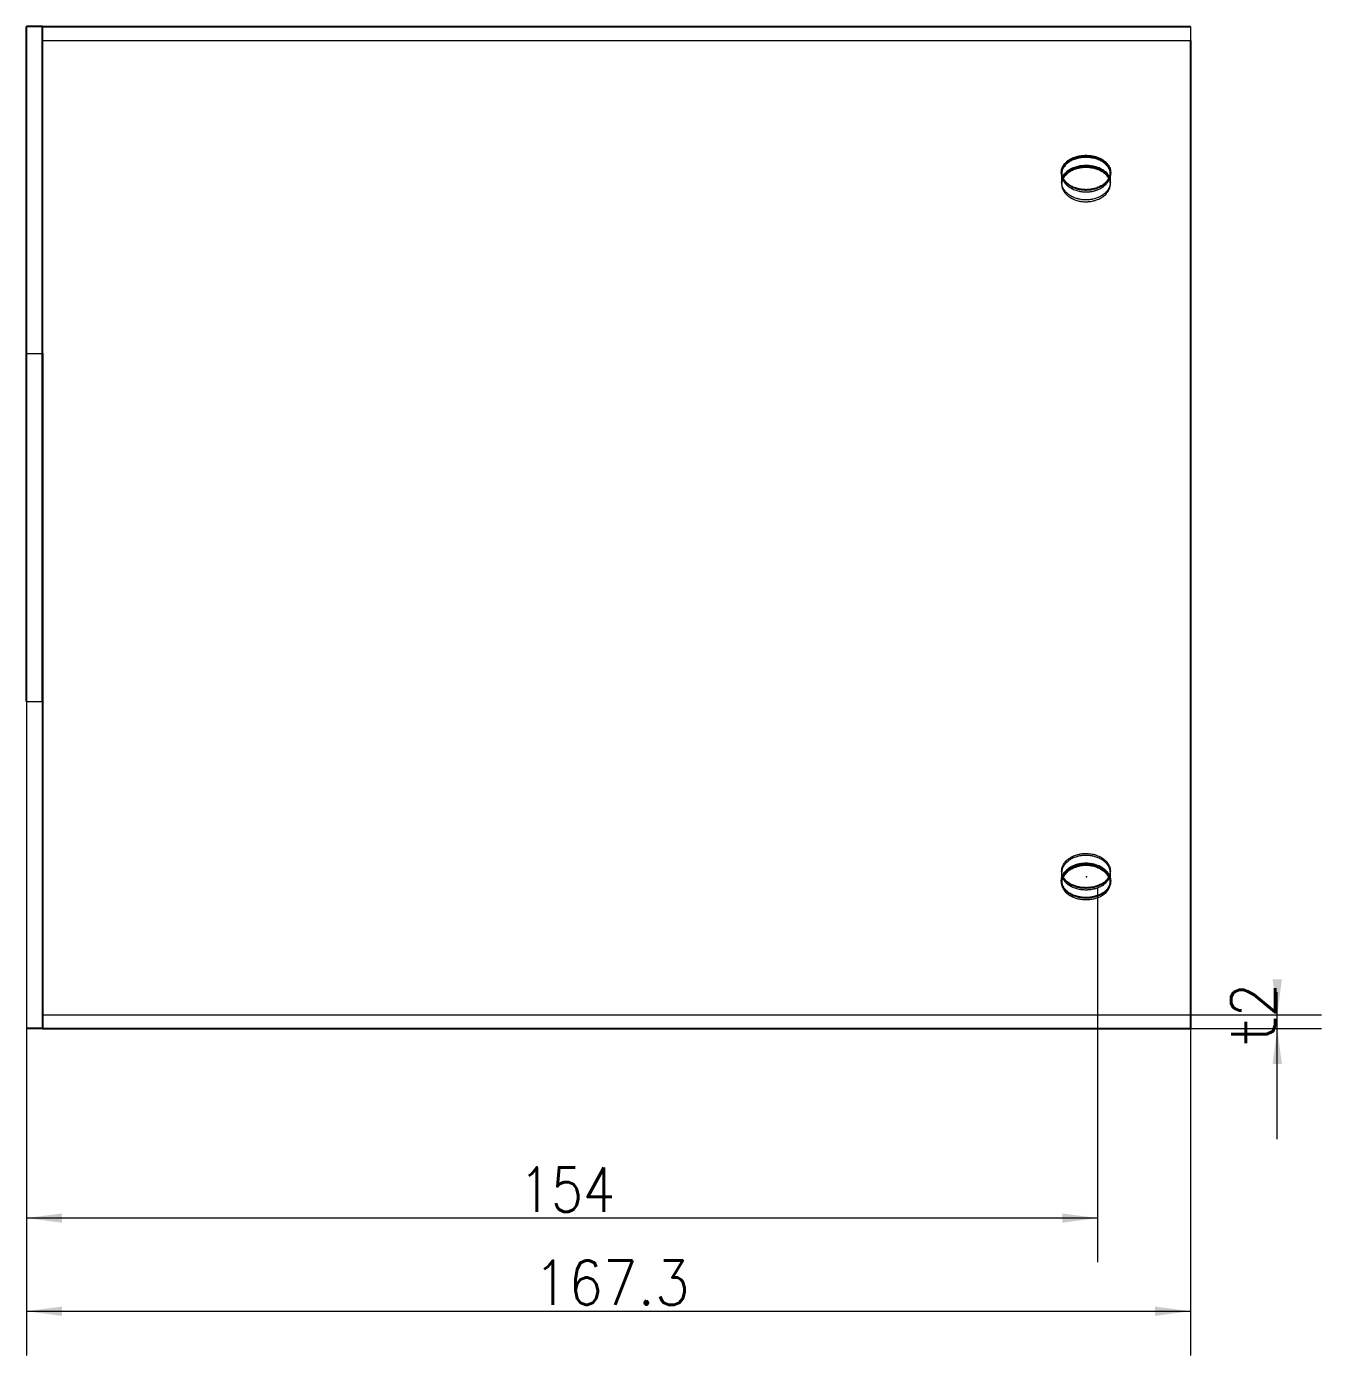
# Model space of a CAD drawing. Header units: millimetres. Extents: x 0 to 420, y 0 to 297.
# Drawn here: x 253.9 to 347, y 97.8 to 193.3 of the extents above; entities that cross this region are included whole.
import ezdxf
from ezdxf.lldxf.tags import DXFTag

# ---------------------------------------------------------------- set-up
doc = ezdxf.new("R2010")
doc.units = ezdxf.units.MM
doc.layers.add('1', color=7, linetype='Continuous', true_color=0xffffff)
doc.layers.add('101', color=7, linetype='Continuous', true_color=0xffffff)
doc.styles.add('chinesefs', font='simplex.shx', dxfattribs={"bigfont": 'gbcbig.shx'})
tags = doc.linetypes.add('DASHED', pattern=[25.72, 12.86, -12.86]).pattern_tags.tags
tags[6:7] = [DXFTag(74, 4), DXFTag(75, 0), DXFTag(340, '0'), DXFTag(46, 0.0), DXFTag(50, 0.0), DXFTag(44, 0.0), DXFTag(45, 0.0)]
tags[4:5] = [DXFTag(74, 4), DXFTag(75, 0), DXFTag(340, '0'), DXFTag(46, 0.0), DXFTag(50, 0.0), DXFTag(44, 0.0), DXFTag(45, 0.0)]
tags = doc.linetypes.add('PHANTOM', pattern=[50.5, 18, -6.5, 6.5, -6.5, 6.5, -6.5]).pattern_tags.tags
tags[14:15] = [DXFTag(74, 4), DXFTag(75, 0), DXFTag(340, '0'), DXFTag(46, 0.0), DXFTag(50, 0.0), DXFTag(44, 0.0), DXFTag(45, 0.0)]
tags[12:13] = [DXFTag(74, 4), DXFTag(75, 0), DXFTag(340, '0'), DXFTag(46, 0.0), DXFTag(50, 0.0), DXFTag(44, 0.0), DXFTag(45, 0.0)]
tags[10:11] = [DXFTag(74, 4), DXFTag(75, 0), DXFTag(340, '0'), DXFTag(46, 0.0), DXFTag(50, 0.0), DXFTag(44, 0.0), DXFTag(45, 0.0)]
tags[8:9] = [DXFTag(74, 4), DXFTag(75, 0), DXFTag(340, '0'), DXFTag(46, 0.0), DXFTag(50, 0.0), DXFTag(44, 0.0), DXFTag(45, 0.0)]
tags[6:7] = [DXFTag(74, 4), DXFTag(75, 0), DXFTag(340, '0'), DXFTag(46, 0.0), DXFTag(50, 0.0), DXFTag(44, 0.0), DXFTag(45, 0.0)]
tags[4:5] = [DXFTag(74, 4), DXFTag(75, 0), DXFTag(340, '0'), DXFTag(46, 0.0), DXFTag(50, 0.0), DXFTag(44, 0.0), DXFTag(45, 0.0)]
doc.dimstyles.get("Standard").update_dxf_attribs({"dimtxt": 0.18, "dimasz": 0.18, "dimexe": 0.18, "dimexo": 0.0625, "dimgap": 0.09, "dimtad": 0, "dimtih": 1, "dimtoh": 1, "dimdec": 4, "dimzin": 0, "dimdsep": 46, "dimtxsty": 'Standard', "dimcen": 0.09, "dimadec": 0, "dimazin": 0, "dimtfac": 1, "dimtdec": 4, "dimtofl": 0, "dimtmove": 0, "dimatfit": 3, "dimfxl": 1, "dimtolj": 1, "dimtzin": 0, "dimarcsym": 0})

# ---------------------------------------------------------------- blocks, each defined once
blk = doc.blocks.new('_U5')
at = {"layer": '101', "color": 22, "lineweight": 18}
for p, q in [((343.815, 113.361), (343.815, 123.916)), ((337.567, 122.298), (346.99, 122.298)), ((337.567, 121.298), (346.99, 121.298))]:
    blk.add_line(p, q, dxfattribs=at)
for points in [[(343.815, 122.298), (343.481, 124.838), (344.149, 124.838)], [(343.815, 121.298), (344.149, 118.758), (343.481, 118.758)]]:
    blk.add_solid(points, dxfattribs=at)
at = {"layer": '101', "color": 72, "linetype": 'Continuous', "lineweight": 18, "char_height": 3.175, "attachment_point": 7, "rotation": 90, "style": 'chinesefs'}
for s, insert in [('\\W0.9141;2', (343.666, 122.1)), ('\\W1.5996;t', (343.666, 119.824))]:
    blk.add_mtext(s, dxfattribs=dict(at, insert=insert))
blk = doc.blocks.new('_U7')
at = {"layer": '101', "color": 22, "lineweight": 18}
for p, q in [((253.917, 157.298), (253.917, 104.513)), ((330.906, 131.426), (330.906, 104.513)), ((330.906, 107.688), (253.917, 107.688))]:
    blk.add_line(p, q, dxfattribs=at)
for points in [[(253.917, 107.688), (256.457, 108.022), (256.457, 107.353)], [(330.906, 107.688), (328.366, 107.353), (328.366, 108.022)]]:
    blk.add_solid(points, dxfattribs=at)
at = {"layer": '101', "color": 72, "linetype": 'Continuous', "lineweight": 18, "insert": (289.324, 108.148), "char_height": 3.175, "attachment_point": 7, "style": 'chinesefs'}
blk.add_mtext('\\W0.8428;154', dxfattribs=at)
blk = doc.blocks.new('_U8')
at = {"layer": '101', "color": 22, "lineweight": 18}
for p, q in [((253.917, 157.298), (253.917, 97.82)), ((337.567, 121.298), (337.567, 97.82)), ((253.917, 100.995), (337.567, 100.995))]:
    blk.add_line(p, q, dxfattribs=at)
for points in [[(253.917, 100.995), (256.457, 101.33), (256.457, 100.661)], [(337.567, 100.995), (335.027, 100.661), (335.027, 101.33)]]:
    blk.add_solid(points, dxfattribs=at)
at = {"layer": '101', "color": 72, "linetype": 'Continuous', "lineweight": 18, "insert": (290.378, 101.456), "char_height": 3.175, "attachment_point": 7, "style": 'chinesefs'}
blk.add_mtext('\\W0.9146;167.3', dxfattribs=at)

msp = doc.modelspace()

# ---------------------------------------------------------------- linework, layer by layer
at = {"layer": '1', "color": 151, "linetype": 'Continuous', "lineweight": 25}
for p, q in [((253.917, 157.298), (253.917, 193.298)), ((255.067, 193.298), (253.917, 193.298)), ((255.067, 157.298), (255.067, 193.298)), ((255.067, 193.298), (337.567, 193.298)), ((337.567, 192.298), (337.567, 157.298)), ((255.067, 169.799), (255.067, 157.298)), ((253.917, 144.798), (253.917, 157.298)), ((255.067, 144.798), (255.067, 157.298)), ((255.067, 157.298), (255.067, 121.298)), ((337.567, 157.298), (337.567, 121.298)), ((255.067, 121.298), (253.917, 121.298)), ((255.067, 121.298), (337.567, 121.298))]:
    msp.add_line(p, q, dxfattribs=at)
at = {"layer": '1', "color": 53, "linetype": 'DASHED', "lineweight": 18}
for p, q in [((337.567, 193.298), (337.567, 192.298)), ((255.067, 192.298), (337.567, 192.298)), ((328.317, 182.82), (328.317, 182.111)), ((331.817, 182.111), (331.817, 182.82)), ((328.317, 182.111), (328.317, 181.982)), ((331.817, 181.982), (331.817, 182.111)), ((253.917, 169.798), (255.067, 169.798)), ((253.917, 144.798), (253.917, 121.298)), ((253.917, 144.798), (255.067, 144.798)), ((328.317, 132.614), (328.317, 131.909)), ((328.317, 131.909), (328.317, 131.777)), ((331.817, 131.909), (331.817, 132.614)), ((331.817, 131.777), (331.817, 131.909)), ((255.067, 122.298), (337.567, 122.298))]:
    msp.add_line(p, q, dxfattribs=at)
at = {"layer": '1', "color": 151, "linetype": 'Continuous', "lineweight": 25}
for points, knots in [([(329.228, 181.714), (329.178, 181.734), (329.08, 181.778), (328.943, 181.854), (328.859, 181.911), (328.809, 181.948), (328.799, 181.956), (328.779, 181.971), (328.77, 181.979), (328.741, 182.002), (328.722, 182.018), (328.668, 182.067), (328.601, 182.134), (328.543, 182.205), (328.504, 182.26), (328.485, 182.288), (328.467, 182.316), (328.456, 182.335), (328.45, 182.344), (328.423, 182.392), (328.404, 182.431), (328.372, 182.51), (328.345, 182.589), (328.329, 182.669), (328.323, 182.72), (328.322, 182.73), (328.32, 182.75), (328.319, 182.761), (328.318, 182.791), (328.317, 182.811), (328.318, 182.872), (328.325, 182.952), (328.342, 183.031), (328.36, 183.09), (328.366, 183.109), (328.381, 183.148), (328.389, 183.167), (328.414, 183.225), (328.454, 183.299), (328.528, 183.405), (328.588, 183.473), (328.629, 183.513), (328.637, 183.522), (328.654, 183.538), (328.679, 183.561), (328.706, 183.584), (328.761, 183.629), (328.838, 183.687), (328.924, 183.738), (328.991, 183.775), (329.013, 183.787), (329.048, 183.804), (329.06, 183.81), (329.084, 183.821), (329.143, 183.848), (329.254, 183.892), (329.41, 183.94), (329.518, 183.966), (329.587, 183.979), (329.601, 183.982), (329.629, 183.987), (329.671, 183.994), (329.713, 184), (329.797, 184.011), (329.91, 184.022), (330.024, 184.025), (330.11, 184.024), (330.139, 184.024), (330.197, 184.021), (330.225, 184.02), (330.311, 184.014), (330.424, 184.002), (330.534, 183.983), (330.616, 183.965), (330.657, 183.956), (330.697, 183.946), (330.724, 183.939), (330.737, 183.935), (330.804, 183.916), (330.856, 183.899), (330.906, 183.88)], [0, 0, 0, 0, 0.03125, 0.0625, 0.09375, 0.09375, 0.101562, 0.101562, 0.109375, 0.109375, 0.125, 0.125, 0.15625, 0.1875, 0.1875, 0.203125, 0.210937, 0.210937, 0.21875, 0.21875, 0.25, 0.25, 0.28125, 0.3125, 0.3125, 0.320312, 0.320312, 0.328125, 0.328125, 0.34375, 0.34375, 0.375, 0.40625, 0.40625, 0.421875, 0.421875, 0.4375, 0.4375, 0.46875, 0.5, 0.53125, 0.53125, 0.539062, 0.539062, 0.546875, 0.5625, 0.5625, 0.59375, 0.625, 0.625, 0.640625, 0.640625, 0.648437, 0.648437, 0.65625, 0.6875, 0.71875, 0.75, 0.75, 0.757812, 0.757812, 0.765625, 0.78125, 0.78125, 0.8125, 0.84375, 0.84375, 0.859375, 0.859375, 0.875, 0.875, 0.90625, 0.9375, 0.9375, 0.953125, 0.960937, 0.960937, 0.96875, 0.96875, 1, 1, 1, 1]), ([(330.906, 183.88), (330.957, 183.862), (331.055, 183.821), (331.191, 183.751), (331.275, 183.699), (331.326, 183.664), (331.335, 183.657), (331.355, 183.642), (331.365, 183.635), (331.394, 183.613), (331.412, 183.598), (331.466, 183.552), (331.533, 183.489), (331.591, 183.421), (331.631, 183.369), (331.65, 183.342), (331.668, 183.315), (331.679, 183.297), (331.685, 183.287), (331.712, 183.241), (331.73, 183.204), (331.763, 183.127), (331.789, 183.05), (331.805, 182.971), (331.812, 182.921), (331.813, 182.91), (331.815, 182.89), (331.815, 182.88), (331.817, 182.85), (331.817, 182.829), (331.817, 182.769), (331.81, 182.688), (331.792, 182.608), (331.775, 182.548), (331.768, 182.528), (331.754, 182.488), (331.746, 182.469), (331.72, 182.41), (331.681, 182.333), (331.606, 182.222), (331.546, 182.151), (331.506, 182.108), (331.498, 182.099), (331.481, 182.082), (331.455, 182.057), (331.428, 182.033), (331.373, 181.985), (331.296, 181.924), (331.211, 181.868), (331.144, 181.828), (331.121, 181.816), (331.086, 181.797), (331.074, 181.791), (331.051, 181.779), (330.991, 181.749), (330.88, 181.701), (330.725, 181.649), (330.617, 181.621), (330.547, 181.606), (330.534, 181.603), (330.506, 181.597), (330.464, 181.589), (330.422, 181.583), (330.338, 181.571), (330.225, 181.559), (330.111, 181.556), (330.025, 181.556), (329.996, 181.557), (329.938, 181.559), (329.909, 181.561), (329.824, 181.568), (329.711, 181.581), (329.6, 181.602), (329.519, 181.621), (329.478, 181.631), (329.438, 181.643), (329.411, 181.65), (329.397, 181.654), (329.331, 181.675), (329.279, 181.694), (329.228, 181.714)], [0, 0, 0, 0, 0.03125, 0.0625, 0.09375, 0.09375, 0.101562, 0.101562, 0.109375, 0.109375, 0.125, 0.125, 0.15625, 0.1875, 0.1875, 0.203125, 0.210937, 0.210937, 0.21875, 0.21875, 0.25, 0.25, 0.28125, 0.3125, 0.3125, 0.320312, 0.320312, 0.328125, 0.328125, 0.34375, 0.34375, 0.375, 0.40625, 0.40625, 0.421875, 0.421875, 0.4375, 0.4375, 0.46875, 0.5, 0.53125, 0.53125, 0.539062, 0.539062, 0.546875, 0.5625, 0.5625, 0.59375, 0.625, 0.625, 0.640625, 0.640625, 0.648437, 0.648437, 0.65625, 0.6875, 0.71875, 0.75, 0.75, 0.757812, 0.757812, 0.765625, 0.78125, 0.78125, 0.8125, 0.84375, 0.84375, 0.859375, 0.859375, 0.875, 0.875, 0.90625, 0.9375, 0.9375, 0.953125, 0.960937, 0.960937, 0.96875, 0.96875, 1, 1, 1, 1]), ([(328.393, 182.468), (328.394, 182.471), (328.396, 182.474), (328.414, 182.516), (328.454, 182.59), (328.528, 182.696), (328.588, 182.763), (328.629, 182.804), (328.637, 182.812), (328.654, 182.828), (328.679, 182.852), (328.706, 182.875), (328.761, 182.92), (328.838, 182.977), (328.924, 183.029), (328.991, 183.065), (329.013, 183.077), (329.048, 183.094), (329.06, 183.1), (329.084, 183.111), (329.143, 183.138), (329.254, 183.182), (329.41, 183.231), (329.518, 183.256), (329.587, 183.27), (329.601, 183.272), (329.629, 183.277), (329.671, 183.284), (329.713, 183.29), (329.797, 183.301), (329.91, 183.312), (330.024, 183.315), (330.11, 183.314), (330.139, 183.314), (330.197, 183.312), (330.225, 183.31), (330.311, 183.304), (330.424, 183.292), (330.534, 183.273), (330.616, 183.256), (330.657, 183.246), (330.697, 183.236), (330.724, 183.229), (330.737, 183.225), (330.804, 183.206), (330.856, 183.189), (330.906, 183.171)], [0, 0, 0, 0, 0.004425, 0.004425, 0.059735, 0.115044, 0.170354, 0.170354, 0.184182, 0.184182, 0.198009, 0.225664, 0.225664, 0.280974, 0.336283, 0.336283, 0.363938, 0.363938, 0.377766, 0.377766, 0.391593, 0.446903, 0.502212, 0.557522, 0.557522, 0.57135, 0.57135, 0.585177, 0.612832, 0.612832, 0.668142, 0.723451, 0.723451, 0.751106, 0.751106, 0.778761, 0.778761, 0.834071, 0.889381, 0.889381, 0.917035, 0.930863, 0.930863, 0.94469, 0.94469, 1, 1, 1, 1]), ([(329.228, 183.048), (329.178, 183.029), (329.08, 182.988), (328.943, 182.918), (328.859, 182.865), (328.809, 182.83), (328.799, 182.823), (328.779, 182.809), (328.77, 182.801), (328.741, 182.779), (328.722, 182.764), (328.668, 182.718), (328.601, 182.654), (328.543, 182.587), (328.504, 182.534), (328.485, 182.507), (328.467, 182.48), (328.456, 182.461), (328.45, 182.452), (328.436, 182.429), (328.429, 182.415), (328.421, 182.4)], [0, 0, 0, 0, 0.13552, 0.271039, 0.406559, 0.406559, 0.440439, 0.440439, 0.474319, 0.474319, 0.542079, 0.542079, 0.677599, 0.813118, 0.813118, 0.880878, 0.914758, 0.914758, 0.948638, 0.948638, 1, 1, 1, 1]), ([(331.713, 182.401), (331.702, 182.422), (331.67, 182.479), (331.606, 182.571), (331.546, 182.638), (331.506, 182.679), (331.498, 182.687), (331.481, 182.703), (331.455, 182.727), (331.428, 182.75), (331.373, 182.796), (331.296, 182.853), (331.211, 182.905), (331.144, 182.942), (331.121, 182.954), (331.086, 182.971), (331.074, 182.977), (331.051, 182.988), (330.991, 183.015), (330.88, 183.059), (330.725, 183.108), (330.617, 183.133), (330.547, 183.147), (330.534, 183.15), (330.506, 183.155), (330.464, 183.162), (330.422, 183.168), (330.338, 183.179), (330.225, 183.19), (330.111, 183.193), (330.025, 183.192), (329.996, 183.192), (329.938, 183.189), (329.909, 183.188), (329.824, 183.182), (329.711, 183.17), (329.6, 183.15), (329.519, 183.133), (329.478, 183.124), (329.438, 183.113), (329.411, 183.106), (329.397, 183.103), (329.331, 183.083), (329.279, 183.066), (329.228, 183.048)], [0, 0, 0, 0, 0.031973, 0.088916, 0.145859, 0.145859, 0.160094, 0.160094, 0.17433, 0.202801, 0.202801, 0.259744, 0.316687, 0.316687, 0.345158, 0.345158, 0.359394, 0.359394, 0.37363, 0.430572, 0.487515, 0.544458, 0.544458, 0.558694, 0.558694, 0.572929, 0.601401, 0.601401, 0.658343, 0.715286, 0.715286, 0.743758, 0.743758, 0.772229, 0.772229, 0.829172, 0.886114, 0.886114, 0.914586, 0.928822, 0.928822, 0.943057, 0.943057, 1, 1, 1, 1]), ([(330.906, 183.171), (330.957, 183.152), (331.055, 183.112), (331.191, 183.042), (331.275, 182.989), (331.326, 182.954), (331.335, 182.947), (331.355, 182.933), (331.365, 182.926), (331.394, 182.904), (331.412, 182.889), (331.466, 182.843), (331.533, 182.78), (331.591, 182.712), (331.631, 182.66), (331.65, 182.633), (331.668, 182.606), (331.679, 182.588), (331.685, 182.578), (331.711, 182.533), (331.729, 182.497), (331.745, 182.46)], [0, 0, 0, 0, 0.125494, 0.250988, 0.376483, 0.376483, 0.407856, 0.407856, 0.43923, 0.43923, 0.501977, 0.501977, 0.627471, 0.752965, 0.752965, 0.815712, 0.847086, 0.847086, 0.878459, 0.878459, 1, 1, 1, 1]), ([(329.228, 130.843), (329.178, 130.862), (329.08, 130.903), (328.943, 130.973), (328.859, 131.026), (328.809, 131.061), (328.799, 131.068), (328.779, 131.083), (328.77, 131.09), (328.741, 131.112), (328.722, 131.127), (328.668, 131.173), (328.601, 131.237), (328.543, 131.305), (328.504, 131.357), (328.485, 131.384), (328.467, 131.412), (328.456, 131.43), (328.45, 131.439), (328.423, 131.486), (328.404, 131.524), (328.372, 131.6), (328.345, 131.678), (328.329, 131.758), (328.323, 131.808), (328.322, 131.818), (328.32, 131.839), (328.319, 131.849), (328.318, 131.879), (328.317, 131.9), (328.318, 131.961), (328.325, 132.042), (328.342, 132.122), (328.36, 132.182), (328.366, 132.202), (328.381, 132.242), (328.389, 132.262), (328.414, 132.322), (328.454, 132.399), (328.528, 132.511), (328.588, 132.582), (328.629, 132.625), (328.637, 132.634), (328.654, 132.651), (328.679, 132.676), (328.706, 132.701), (328.761, 132.749), (328.838, 132.81), (328.924, 132.866), (328.991, 132.906), (329.013, 132.919), (329.048, 132.937), (329.06, 132.944), (329.084, 132.956), (329.143, 132.985), (329.254, 133.033), (329.41, 133.087), (329.518, 133.115), (329.587, 133.13), (329.601, 133.133), (329.629, 133.138), (329.671, 133.146), (329.713, 133.153), (329.797, 133.165), (329.91, 133.176), (330.024, 133.18), (330.11, 133.179), (330.139, 133.179), (330.197, 133.176), (330.225, 133.174), (330.311, 133.168), (330.424, 133.154), (330.534, 133.133), (330.616, 133.114), (330.657, 133.104), (330.697, 133.093), (330.724, 133.085), (330.737, 133.081), (330.804, 133.06), (330.856, 133.041), (330.906, 133.021)], [0, 0, 0, 0, 0.03125, 0.0625, 0.09375, 0.09375, 0.101562, 0.101562, 0.109375, 0.109375, 0.125, 0.125, 0.15625, 0.1875, 0.1875, 0.203125, 0.210937, 0.210937, 0.21875, 0.21875, 0.25, 0.25, 0.28125, 0.3125, 0.3125, 0.320312, 0.320312, 0.328125, 0.328125, 0.34375, 0.34375, 0.375, 0.40625, 0.40625, 0.421875, 0.421875, 0.4375, 0.4375, 0.46875, 0.5, 0.53125, 0.53125, 0.539062, 0.539062, 0.546875, 0.5625, 0.5625, 0.59375, 0.625, 0.625, 0.640625, 0.640625, 0.648437, 0.648437, 0.65625, 0.6875, 0.71875, 0.75, 0.75, 0.757812, 0.757812, 0.765625, 0.78125, 0.78125, 0.8125, 0.84375, 0.84375, 0.859375, 0.859375, 0.875, 0.875, 0.90625, 0.9375, 0.9375, 0.953125, 0.960938, 0.960938, 0.96875, 0.96875, 1, 1, 1, 1]), ([(329.228, 132.883), (329.178, 132.862), (329.08, 132.818), (328.943, 132.743), (328.859, 132.686), (328.809, 132.649), (328.799, 132.641), (328.779, 132.626), (328.77, 132.618), (328.741, 132.595), (328.722, 132.579), (328.668, 132.53), (328.601, 132.463), (328.543, 132.392), (328.504, 132.337), (328.485, 132.309), (328.467, 132.281), (328.456, 132.262), (328.45, 132.252), (328.436, 132.228), (328.429, 132.214), (328.421, 132.199)], [0, 0, 0, 0, 0.135529, 0.271058, 0.406587, 0.406587, 0.440469, 0.440469, 0.474351, 0.474351, 0.542116, 0.542116, 0.677645, 0.813174, 0.813174, 0.880938, 0.91482, 0.91482, 0.948702, 0.948702, 1, 1, 1, 1]), ([(331.713, 132.199), (331.702, 132.221), (331.67, 132.28), (331.606, 132.375), (331.546, 132.446), (331.506, 132.489), (331.498, 132.498), (331.481, 132.515), (331.455, 132.54), (331.428, 132.564), (331.373, 132.612), (331.296, 132.673), (331.211, 132.729), (331.144, 132.768), (331.121, 132.781), (331.086, 132.8), (331.074, 132.806), (331.051, 132.818), (330.991, 132.847), (330.88, 132.895), (330.725, 132.948), (330.617, 132.976), (330.547, 132.991), (330.534, 132.994), (330.506, 133), (330.464, 133.007), (330.422, 133.014), (330.338, 133.026), (330.225, 133.038), (330.111, 133.041), (330.025, 133.041), (329.996, 133.04), (329.938, 133.037), (329.909, 133.036), (329.824, 133.029), (329.711, 133.016), (329.6, 132.995), (329.519, 132.976), (329.478, 132.966), (329.438, 132.954), (329.411, 132.947), (329.397, 132.942), (329.331, 132.922), (329.279, 132.903), (329.228, 132.883)], [0, 0, 0, 0, 0.031974, 0.088916, 0.145859, 0.145859, 0.160095, 0.160095, 0.17433, 0.202802, 0.202802, 0.259744, 0.316687, 0.316687, 0.345159, 0.345159, 0.359394, 0.359394, 0.37363, 0.430573, 0.487515, 0.544458, 0.544458, 0.558694, 0.558694, 0.572929, 0.601401, 0.601401, 0.658344, 0.715286, 0.715286, 0.743758, 0.743758, 0.772229, 0.772229, 0.829172, 0.886115, 0.886115, 0.914586, 0.928822, 0.928822, 0.943057, 0.943057, 1, 1, 1, 1]), ([(330.906, 133.021), (330.957, 133), (331.055, 132.956), (331.191, 132.88), (331.275, 132.823), (331.326, 132.786), (331.335, 132.778), (331.355, 132.763), (331.365, 132.755), (331.394, 132.731), (331.412, 132.715), (331.466, 132.666), (331.533, 132.599), (331.591, 132.527), (331.631, 132.472), (331.65, 132.444), (331.668, 132.416), (331.679, 132.397), (331.685, 132.387), (331.712, 132.339), (331.73, 132.3), (331.763, 132.221), (331.789, 132.142), (331.805, 132.061), (331.812, 132.01), (331.813, 132), (331.815, 131.979), (331.815, 131.969), (331.817, 131.938), (331.817, 131.918), (331.817, 131.857), (331.81, 131.776), (331.792, 131.697), (331.775, 131.638), (331.768, 131.619), (331.754, 131.58), (331.746, 131.56), (331.72, 131.502), (331.681, 131.428), (331.606, 131.321), (331.546, 131.253), (331.506, 131.212), (331.498, 131.204), (331.481, 131.188), (331.455, 131.164), (331.428, 131.141), (331.373, 131.095), (331.296, 131.038), (331.211, 130.986), (331.144, 130.949), (331.121, 130.937), (331.086, 130.92), (331.074, 130.914), (331.051, 130.903), (330.991, 130.876), (330.88, 130.832), (330.725, 130.783), (330.617, 130.757), (330.547, 130.744), (330.534, 130.741), (330.506, 130.736), (330.464, 130.729), (330.422, 130.723), (330.338, 130.712), (330.225, 130.701), (330.111, 130.698), (330.025, 130.698), (329.996, 130.699), (329.938, 130.701), (329.909, 130.703), (329.824, 130.709), (329.711, 130.721), (329.6, 130.74), (329.519, 130.758), (329.478, 130.767), (329.438, 130.777), (329.411, 130.785), (329.397, 130.788), (329.331, 130.807), (329.279, 130.824), (329.228, 130.843)], [0, 0, 0, 0, 0.03125, 0.0625, 0.09375, 0.09375, 0.101562, 0.101562, 0.109375, 0.109375, 0.125, 0.125, 0.15625, 0.1875, 0.1875, 0.203125, 0.210937, 0.210937, 0.21875, 0.21875, 0.25, 0.25, 0.28125, 0.3125, 0.3125, 0.320312, 0.320312, 0.328125, 0.328125, 0.34375, 0.34375, 0.375, 0.40625, 0.40625, 0.421875, 0.421875, 0.4375, 0.4375, 0.46875, 0.5, 0.53125, 0.53125, 0.539062, 0.539062, 0.546875, 0.5625, 0.5625, 0.59375, 0.625, 0.625, 0.640625, 0.640625, 0.648437, 0.648437, 0.65625, 0.6875, 0.71875, 0.75, 0.75, 0.757812, 0.757812, 0.765625, 0.78125, 0.78125, 0.8125, 0.84375, 0.84375, 0.859375, 0.859375, 0.875, 0.875, 0.90625, 0.9375, 0.9375, 0.953125, 0.960937, 0.960937, 0.96875, 0.96875, 1, 1, 1, 1]), ([(329.228, 131.549), (329.178, 131.568), (329.08, 131.609), (328.943, 131.679), (328.859, 131.732), (328.809, 131.767), (328.799, 131.774), (328.779, 131.788), (328.77, 131.796), (328.741, 131.818), (328.722, 131.833), (328.668, 131.879), (328.601, 131.942), (328.543, 132.01), (328.504, 132.063), (328.485, 132.09), (328.467, 132.117), (328.456, 132.135), (328.45, 132.145), (328.423, 132.191), (328.404, 132.229), (328.388, 132.267), (328.388, 132.267), (328.388, 132.268)], [0, 0, 0, 0, 0.124953, 0.249906, 0.37486, 0.37486, 0.406098, 0.406098, 0.437336, 0.437336, 0.499813, 0.499813, 0.624766, 0.749719, 0.749719, 0.812196, 0.843434, 0.843434, 0.874672, 0.874672, 0.999626, 0.999626, 1, 1, 1, 1]), ([(331.743, 132.259), (331.741, 132.255), (331.739, 132.25), (331.72, 132.208), (331.681, 132.133), (331.606, 132.026), (331.546, 131.959), (331.506, 131.918), (331.498, 131.91), (331.481, 131.893), (331.455, 131.869), (331.428, 131.846), (331.373, 131.801), (331.296, 131.744), (331.211, 131.692), (331.144, 131.655), (331.121, 131.643), (331.086, 131.626), (331.074, 131.62), (331.051, 131.609), (330.991, 131.582), (330.88, 131.538), (330.725, 131.489), (330.617, 131.463), (330.547, 131.45), (330.534, 131.447), (330.506, 131.442), (330.464, 131.435), (330.422, 131.429), (330.338, 131.418), (330.225, 131.407), (330.111, 131.404), (330.025, 131.405), (329.996, 131.405), (329.938, 131.407), (329.909, 131.409), (329.824, 131.415), (329.711, 131.427), (329.6, 131.446), (329.519, 131.464), (329.478, 131.473), (329.438, 131.483), (329.411, 131.491), (329.397, 131.494), (329.331, 131.513), (329.279, 131.53), (329.228, 131.549)], [0, 0, 0, 0, 0.006047, 0.006047, 0.061266, 0.116486, 0.171706, 0.171706, 0.18551, 0.18551, 0.199315, 0.226925, 0.226925, 0.282145, 0.337364, 0.337364, 0.364974, 0.364974, 0.378779, 0.378779, 0.392584, 0.447804, 0.503023, 0.558243, 0.558243, 0.572048, 0.572048, 0.585853, 0.613463, 0.613463, 0.668682, 0.723902, 0.723902, 0.751512, 0.751512, 0.779121, 0.779121, 0.834341, 0.889561, 0.889561, 0.917171, 0.930975, 0.930975, 0.94478, 0.94478, 1, 1, 1, 1])]:
    msp.add_open_spline(points, degree=3, knots=knots, dxfattribs=at)
at = {"layer": '1', "color": 53, "linetype": 'DASHED', "lineweight": 18}
for points, knots in [([(329.228, 183.754), (329.178, 183.735), (329.08, 183.694), (328.943, 183.624), (328.859, 183.571), (328.809, 183.536), (328.799, 183.529), (328.779, 183.514), (328.77, 183.507), (328.741, 183.485), (328.722, 183.47), (328.668, 183.424), (328.601, 183.36), (328.543, 183.292), (328.504, 183.239), (328.485, 183.213), (328.467, 183.185), (328.456, 183.167), (328.45, 183.158), (328.423, 183.111), (328.404, 183.073), (328.372, 182.997), (328.345, 182.919), (328.329, 182.839), (328.323, 182.789), (328.322, 182.778), (328.32, 182.758), (328.319, 182.748), (328.318, 182.717), (328.317, 182.697), (328.318, 182.636), (328.325, 182.555), (328.342, 182.475), (328.36, 182.414), (328.366, 182.394), (328.381, 182.354), (328.389, 182.334), (328.414, 182.275), (328.454, 182.198), (328.528, 182.086), (328.588, 182.015), (328.629, 181.972), (328.637, 181.963), (328.654, 181.946), (328.679, 181.921), (328.706, 181.896), (328.761, 181.848), (328.838, 181.787), (328.924, 181.731), (328.991, 181.691), (329.013, 181.678), (329.048, 181.659), (329.06, 181.653), (329.084, 181.641), (329.143, 181.612), (329.254, 181.563), (329.41, 181.51), (329.518, 181.482), (329.587, 181.467), (329.601, 181.464), (329.629, 181.459), (329.671, 181.451), (329.713, 181.444), (329.797, 181.432), (329.91, 181.42), (330.024, 181.417), (330.11, 181.417), (330.139, 181.418), (330.197, 181.421), (330.225, 181.422), (330.311, 181.429), (330.424, 181.442), (330.534, 181.464), (330.616, 181.483), (330.657, 181.493), (330.697, 181.504), (330.724, 181.512), (330.737, 181.516), (330.804, 181.537), (330.856, 181.556), (330.906, 181.576)], [0, 0, 0, 0, 0.03125, 0.0625, 0.09375, 0.09375, 0.101562, 0.101562, 0.109375, 0.109375, 0.125, 0.125, 0.15625, 0.1875, 0.1875, 0.203125, 0.210937, 0.210937, 0.21875, 0.21875, 0.25, 0.25, 0.28125, 0.3125, 0.3125, 0.320312, 0.320312, 0.328125, 0.328125, 0.34375, 0.34375, 0.375, 0.40625, 0.40625, 0.421875, 0.421875, 0.4375, 0.4375, 0.46875, 0.5, 0.53125, 0.53125, 0.539062, 0.539062, 0.546875, 0.5625, 0.5625, 0.59375, 0.625, 0.625, 0.640625, 0.640625, 0.648437, 0.648437, 0.65625, 0.6875, 0.71875, 0.75, 0.75, 0.757812, 0.757812, 0.765625, 0.78125, 0.78125, 0.8125, 0.84375, 0.84375, 0.859375, 0.859375, 0.875, 0.875, 0.90625, 0.9375, 0.9375, 0.953125, 0.960937, 0.960937, 0.96875, 0.96875, 1, 1, 1, 1]), ([(330.906, 181.576), (330.957, 181.597), (331.055, 181.641), (331.191, 181.717), (331.275, 181.774), (331.326, 181.811), (331.335, 181.819), (331.355, 181.834), (331.365, 181.842), (331.394, 181.866), (331.412, 181.882), (331.466, 181.931), (331.533, 181.998), (331.591, 182.069), (331.631, 182.124), (331.65, 182.152), (331.668, 182.181), (331.679, 182.2), (331.685, 182.21), (331.712, 182.258), (331.73, 182.297), (331.763, 182.376), (331.789, 182.455), (331.805, 182.536), (331.812, 182.587), (331.813, 182.597), (331.815, 182.618), (331.815, 182.628), (331.817, 182.659), (331.817, 182.679), (331.817, 182.74), (331.81, 182.82), (331.792, 182.9), (331.775, 182.959), (331.768, 182.978), (331.754, 183.017), (331.746, 183.037), (331.72, 183.094), (331.681, 183.169), (331.606, 183.276), (331.546, 183.344), (331.506, 183.385), (331.498, 183.393), (331.481, 183.409), (331.455, 183.433), (331.428, 183.456), (331.373, 183.501), (331.296, 183.559), (331.211, 183.611), (331.144, 183.648), (331.121, 183.659), (331.086, 183.677), (331.074, 183.683), (331.051, 183.694), (330.991, 183.721), (330.88, 183.765), (330.725, 183.814), (330.617, 183.839), (330.547, 183.853), (330.534, 183.856), (330.506, 183.861), (330.464, 183.868), (330.422, 183.874), (330.338, 183.885), (330.225, 183.896), (330.111, 183.899), (330.025, 183.898), (329.996, 183.898), (329.938, 183.896), (329.909, 183.894), (329.824, 183.888), (329.711, 183.876), (329.6, 183.856), (329.519, 183.839), (329.478, 183.83), (329.438, 183.819), (329.411, 183.812), (329.397, 183.809), (329.331, 183.789), (329.279, 183.772), (329.228, 183.754)], [0, 0, 0, 0, 0.03125, 0.0625, 0.09375, 0.09375, 0.101563, 0.101563, 0.109375, 0.109375, 0.125, 0.125, 0.15625, 0.1875, 0.1875, 0.203125, 0.210938, 0.210938, 0.21875, 0.21875, 0.25, 0.25, 0.28125, 0.3125, 0.3125, 0.320313, 0.320313, 0.328125, 0.328125, 0.34375, 0.34375, 0.375, 0.40625, 0.40625, 0.421875, 0.421875, 0.4375, 0.4375, 0.46875, 0.5, 0.53125, 0.53125, 0.539063, 0.539063, 0.546875, 0.5625, 0.5625, 0.59375, 0.625, 0.625, 0.640625, 0.640625, 0.648437, 0.648437, 0.65625, 0.6875, 0.71875, 0.75, 0.75, 0.757812, 0.757812, 0.765625, 0.78125, 0.78125, 0.8125, 0.84375, 0.84375, 0.859375, 0.859375, 0.875, 0.875, 0.90625, 0.9375, 0.9375, 0.953125, 0.960937, 0.960937, 0.96875, 0.96875, 1, 1, 1, 1]), ([(329.228, 181.004), (329.178, 181.025), (329.08, 181.069), (328.943, 181.145), (328.859, 181.201), (328.809, 181.239), (328.799, 181.246), (328.779, 181.262), (328.77, 181.269), (328.741, 181.293), (328.722, 181.309), (328.668, 181.358), (328.601, 181.425), (328.543, 181.496), (328.504, 181.551), (328.485, 181.578), (328.467, 181.607), (328.456, 181.626), (328.45, 181.635), (328.423, 181.683), (328.404, 181.722), (328.372, 181.801), (328.345, 181.88), (328.329, 181.96), (328.323, 182.011), (328.322, 182.021), (328.32, 182.041), (328.319, 182.052), (328.318, 182.082), (328.317, 182.102), (328.318, 182.163), (328.325, 182.243), (328.342, 182.322), (328.36, 182.381), (328.366, 182.4), (328.38, 182.436), (328.386, 182.452), (328.393, 182.468)], [0, 0, 0, 0, 0.071839, 0.143678, 0.215517, 0.215517, 0.233477, 0.233477, 0.251437, 0.251437, 0.287356, 0.287356, 0.359195, 0.431034, 0.431034, 0.466954, 0.484914, 0.484914, 0.502873, 0.502873, 0.574712, 0.574712, 0.646552, 0.718391, 0.718391, 0.73635, 0.73635, 0.75431, 0.75431, 0.79023, 0.79023, 0.862069, 0.933908, 0.933908, 0.969827, 0.969827, 1, 1, 1, 1]), ([(328.421, 182.4), (328.409, 182.377), (328.398, 182.353), (328.372, 182.291), (328.345, 182.214), (328.329, 182.134), (328.323, 182.083), (328.322, 182.073), (328.32, 182.053), (328.319, 182.043), (328.318, 182.012), (328.317, 181.992), (328.318, 181.931), (328.325, 181.85), (328.342, 181.769), (328.36, 181.709), (328.366, 181.689), (328.381, 181.649), (328.389, 181.629), (328.414, 181.57), (328.454, 181.492), (328.528, 181.381), (328.588, 181.31), (328.629, 181.266), (328.637, 181.258), (328.654, 181.24), (328.679, 181.215), (328.706, 181.19), (328.761, 181.142), (328.838, 181.081), (328.924, 181.025), (328.991, 180.985), (329.013, 180.972), (329.048, 180.954), (329.06, 180.947), (329.084, 180.935), (329.143, 180.906), (329.254, 180.857), (329.41, 180.804), (329.518, 180.776), (329.587, 180.761), (329.601, 180.758), (329.629, 180.753), (329.671, 180.745), (329.713, 180.738), (329.797, 180.726), (329.91, 180.714), (330.024, 180.711), (330.11, 180.711), (330.139, 180.712), (330.197, 180.715), (330.225, 180.716), (330.311, 180.723), (330.424, 180.736), (330.534, 180.758), (330.616, 180.777), (330.657, 180.787), (330.697, 180.798), (330.724, 180.806), (330.737, 180.81), (330.804, 180.831), (330.856, 180.85), (330.906, 180.87)], [0, 0, 0, 0, 0.025223, 0.025223, 0.065838, 0.106454, 0.106454, 0.116608, 0.116608, 0.126762, 0.126762, 0.14707, 0.14707, 0.187685, 0.228301, 0.228301, 0.248609, 0.248609, 0.268917, 0.268917, 0.309533, 0.350148, 0.390764, 0.390764, 0.400918, 0.400918, 0.411072, 0.43138, 0.43138, 0.471996, 0.512611, 0.512611, 0.532919, 0.532919, 0.543073, 0.543073, 0.553227, 0.593843, 0.634458, 0.675074, 0.675074, 0.685228, 0.685228, 0.695382, 0.71569, 0.71569, 0.756306, 0.796921, 0.796921, 0.817229, 0.817229, 0.837537, 0.837537, 0.878153, 0.918769, 0.918769, 0.939076, 0.94923, 0.94923, 0.959384, 0.959384, 1, 1, 1, 1]), ([(331.745, 182.46), (331.745, 182.459), (331.746, 182.458), (331.763, 182.418), (331.789, 182.341), (331.805, 182.262), (331.812, 182.212), (331.813, 182.201), (331.815, 182.181), (331.815, 182.171), (331.817, 182.141), (331.817, 182.12), (331.817, 182.06), (331.81, 181.979), (331.792, 181.899), (331.775, 181.839), (331.768, 181.819), (331.754, 181.779), (331.746, 181.76), (331.72, 181.701), (331.681, 181.623), (331.606, 181.513), (331.546, 181.442), (331.506, 181.399), (331.498, 181.39), (331.481, 181.373), (331.455, 181.348), (331.428, 181.323), (331.373, 181.275), (331.296, 181.214), (331.211, 181.159), (331.144, 181.119), (331.121, 181.106), (331.086, 181.087), (331.074, 181.081), (331.051, 181.069), (330.991, 181.04), (330.88, 180.992), (330.725, 180.939), (330.617, 180.911), (330.547, 180.896), (330.534, 180.893), (330.506, 180.887), (330.464, 180.88), (330.422, 180.873), (330.338, 180.861), (330.225, 180.849), (330.111, 180.846), (330.025, 180.846), (329.996, 180.847), (329.938, 180.85), (329.909, 180.851), (329.824, 180.858), (329.711, 180.871), (329.6, 180.892), (329.519, 180.911), (329.478, 180.921), (329.438, 180.933), (329.411, 180.941), (329.397, 180.945), (329.331, 180.965), (329.279, 180.984), (329.228, 181.004)], [0, 0, 0, 0, 0.001311, 0.001311, 0.042923, 0.084535, 0.084535, 0.094938, 0.094938, 0.105341, 0.105341, 0.126147, 0.126147, 0.167759, 0.209371, 0.209371, 0.230177, 0.230177, 0.250983, 0.250983, 0.292595, 0.334207, 0.375819, 0.375819, 0.386222, 0.386222, 0.396625, 0.417431, 0.417431, 0.459043, 0.500655, 0.500655, 0.521461, 0.521461, 0.531864, 0.531864, 0.542267, 0.583879, 0.625491, 0.667104, 0.667104, 0.677507, 0.677507, 0.68791, 0.708716, 0.708716, 0.750328, 0.79194, 0.79194, 0.812746, 0.812746, 0.833552, 0.833552, 0.875164, 0.916776, 0.916776, 0.937582, 0.947985, 0.947985, 0.958388, 0.958388, 1, 1, 1, 1]), ([(330.906, 180.87), (330.957, 180.891), (331.055, 180.935), (331.191, 181.011), (331.275, 181.068), (331.326, 181.105), (331.335, 181.113), (331.355, 181.128), (331.365, 181.136), (331.394, 181.16), (331.412, 181.176), (331.466, 181.225), (331.533, 181.292), (331.591, 181.364), (331.631, 181.419), (331.65, 181.447), (331.668, 181.475), (331.679, 181.495), (331.685, 181.504), (331.712, 181.552), (331.73, 181.592), (331.763, 181.67), (331.789, 181.75), (331.805, 181.831), (331.812, 181.882), (331.813, 181.892), (331.815, 181.912), (331.815, 181.923), (331.817, 181.953), (331.817, 181.974), (331.817, 182.035), (331.81, 182.115), (331.792, 182.194), (331.775, 182.253), (331.768, 182.273), (331.754, 182.312), (331.746, 182.331), (331.73, 182.367), (331.722, 182.384), (331.713, 182.401)], [0, 0, 0, 0, 0.069259, 0.138519, 0.207778, 0.207778, 0.225093, 0.225093, 0.242407, 0.242407, 0.277037, 0.277037, 0.346296, 0.415556, 0.415556, 0.450185, 0.4675, 0.4675, 0.484815, 0.484815, 0.554074, 0.554074, 0.623334, 0.692593, 0.692593, 0.709908, 0.709908, 0.727222, 0.727222, 0.761852, 0.761852, 0.831111, 0.900371, 0.900371, 0.935, 0.935, 0.96963, 0.96963, 1, 1, 1, 1]), ([(328.388, 132.268), (328.372, 132.306), (328.345, 132.383), (328.329, 132.463), (328.323, 132.513), (328.322, 132.524), (328.32, 132.544), (328.319, 132.554), (328.318, 132.585), (328.317, 132.605), (328.318, 132.666), (328.325, 132.747), (328.342, 132.828), (328.36, 132.888), (328.366, 132.908), (328.381, 132.948), (328.389, 132.968), (328.414, 133.027), (328.454, 133.105), (328.528, 133.216), (328.588, 133.287), (328.629, 133.331), (328.637, 133.339), (328.654, 133.356), (328.679, 133.382), (328.706, 133.406), (328.761, 133.454), (328.838, 133.516), (328.924, 133.572), (328.991, 133.612), (329.013, 133.624), (329.048, 133.643), (329.06, 133.649), (329.084, 133.662), (329.143, 133.691), (329.254, 133.739), (329.41, 133.793), (329.518, 133.821), (329.587, 133.836), (329.601, 133.839), (329.629, 133.844), (329.671, 133.852), (329.713, 133.859), (329.797, 133.871), (329.91, 133.882), (330.024, 133.886), (330.11, 133.885), (330.139, 133.885), (330.197, 133.882), (330.225, 133.881), (330.311, 133.874), (330.424, 133.86), (330.534, 133.839), (330.616, 133.82), (330.657, 133.81), (330.697, 133.799), (330.724, 133.791), (330.737, 133.787), (330.804, 133.766), (330.856, 133.747), (330.906, 133.727)], [0, 0, 0, 0, 0.041547, 0.083219, 0.083219, 0.093637, 0.093637, 0.104055, 0.104055, 0.124891, 0.124891, 0.166562, 0.208234, 0.208234, 0.22907, 0.22907, 0.249906, 0.249906, 0.291578, 0.33325, 0.374922, 0.374922, 0.38534, 0.38534, 0.395758, 0.416594, 0.416594, 0.458266, 0.499937, 0.499937, 0.520773, 0.520773, 0.531191, 0.531191, 0.541609, 0.583281, 0.624953, 0.666625, 0.666625, 0.677043, 0.677043, 0.687461, 0.708297, 0.708297, 0.749969, 0.791641, 0.791641, 0.812477, 0.812477, 0.833312, 0.833312, 0.874984, 0.916656, 0.916656, 0.937492, 0.94791, 0.94791, 0.958328, 0.958328, 1, 1, 1, 1]), ([(330.906, 131.426), (330.957, 131.445), (331.055, 131.485), (331.191, 131.555), (331.275, 131.608), (331.326, 131.643), (331.335, 131.65), (331.355, 131.664), (331.365, 131.671), (331.394, 131.693), (331.412, 131.708), (331.466, 131.754), (331.533, 131.817), (331.591, 131.885), (331.631, 131.937), (331.65, 131.964), (331.668, 131.991), (331.679, 132.009), (331.685, 132.018), (331.712, 132.065), (331.73, 132.102), (331.763, 132.178), (331.789, 132.256), (331.805, 132.335), (331.812, 132.385), (331.813, 132.395), (331.815, 132.416), (331.815, 132.426), (331.817, 132.456), (331.817, 132.476), (331.817, 132.537), (331.81, 132.618), (331.792, 132.698), (331.775, 132.758), (331.768, 132.778), (331.754, 132.817), (331.746, 132.837), (331.72, 132.896), (331.681, 132.973), (331.606, 133.084), (331.546, 133.155), (331.506, 133.198), (331.498, 133.207), (331.481, 133.224), (331.455, 133.249), (331.428, 133.274), (331.373, 133.322), (331.296, 133.383), (331.211, 133.438), (331.144, 133.478), (331.121, 133.491), (331.086, 133.509), (331.074, 133.515), (331.051, 133.528), (330.991, 133.557), (330.88, 133.605), (330.725, 133.658), (330.617, 133.686), (330.547, 133.701), (330.534, 133.704), (330.506, 133.709), (330.464, 133.717), (330.422, 133.724), (330.338, 133.736), (330.225, 133.747), (330.111, 133.751), (330.025, 133.75), (329.996, 133.75), (329.938, 133.747), (329.909, 133.746), (329.824, 133.739), (329.711, 133.726), (329.6, 133.704), (329.519, 133.686), (329.478, 133.675), (329.438, 133.664), (329.411, 133.656), (329.397, 133.652), (329.331, 133.631), (329.279, 133.613), (329.228, 133.592)], [0, 0, 0, 0, 0.03125, 0.0625, 0.09375, 0.09375, 0.101563, 0.101563, 0.109375, 0.109375, 0.125, 0.125, 0.15625, 0.1875, 0.1875, 0.203125, 0.210938, 0.210938, 0.21875, 0.21875, 0.25, 0.25, 0.28125, 0.3125, 0.3125, 0.320313, 0.320313, 0.328125, 0.328125, 0.34375, 0.34375, 0.375, 0.40625, 0.40625, 0.421875, 0.421875, 0.4375, 0.4375, 0.46875, 0.5, 0.53125, 0.53125, 0.539062, 0.539062, 0.546875, 0.5625, 0.5625, 0.59375, 0.625, 0.625, 0.640625, 0.640625, 0.648437, 0.648437, 0.65625, 0.6875, 0.71875, 0.75, 0.75, 0.757812, 0.757812, 0.765625, 0.78125, 0.78125, 0.8125, 0.84375, 0.84375, 0.859375, 0.859375, 0.875, 0.875, 0.90625, 0.9375, 0.9375, 0.953125, 0.960937, 0.960937, 0.96875, 0.96875, 1, 1, 1, 1]), ([(330.906, 133.727), (330.957, 133.706), (331.055, 133.662), (331.191, 133.586), (331.275, 133.529), (331.326, 133.491), (331.335, 133.484), (331.355, 133.468), (331.365, 133.461), (331.394, 133.437), (331.412, 133.421), (331.466, 133.372), (331.533, 133.304), (331.591, 133.233), (331.631, 133.178), (331.65, 133.15), (331.668, 133.121), (331.679, 133.102), (331.685, 133.093), (331.712, 133.044), (331.73, 133.005), (331.763, 132.927), (331.789, 132.847), (331.805, 132.766), (331.812, 132.715), (331.813, 132.705), (331.815, 132.684), (331.815, 132.674), (331.817, 132.644), (331.817, 132.623), (331.817, 132.562), (331.81, 132.482), (331.792, 132.402), (331.775, 132.343), (331.768, 132.324), (331.755, 132.289), (331.749, 132.274), (331.743, 132.259)], [0, 0, 0, 0, 0.071992, 0.143983, 0.215975, 0.215975, 0.233973, 0.233973, 0.251971, 0.251971, 0.287967, 0.287967, 0.359958, 0.43195, 0.43195, 0.467946, 0.485944, 0.485944, 0.503942, 0.503942, 0.575933, 0.575933, 0.647925, 0.719916, 0.719916, 0.737914, 0.737914, 0.755912, 0.755912, 0.791908, 0.791908, 0.8639, 0.935891, 0.935891, 0.971887, 0.971887, 1, 1, 1, 1]), ([(329.228, 133.592), (329.178, 133.572), (329.08, 133.528), (328.943, 133.452), (328.859, 133.396), (328.809, 133.358), (328.799, 133.351), (328.779, 133.335), (328.77, 133.328), (328.741, 133.304), (328.722, 133.288), (328.668, 133.239), (328.601, 133.172), (328.543, 133.101), (328.504, 133.046), (328.485, 133.018), (328.467, 132.99), (328.456, 132.971), (328.45, 132.961), (328.423, 132.913), (328.404, 132.875), (328.372, 132.796), (328.345, 132.717), (328.329, 132.637), (328.323, 132.586), (328.322, 132.576), (328.32, 132.555), (328.319, 132.545), (328.318, 132.515), (328.317, 132.494), (328.318, 132.434), (328.325, 132.354), (328.342, 132.275), (328.36, 132.216), (328.366, 132.197), (328.381, 132.158), (328.389, 132.138), (328.414, 132.081), (328.454, 132.007), (328.528, 131.901), (328.588, 131.833), (328.629, 131.793), (328.637, 131.785), (328.654, 131.768), (328.679, 131.745), (328.706, 131.722), (328.761, 131.677), (328.838, 131.62), (328.924, 131.568), (328.991, 131.532), (329.013, 131.52), (329.048, 131.502), (329.06, 131.497), (329.084, 131.486), (329.143, 131.459), (329.254, 131.415), (329.41, 131.366), (329.518, 131.341), (329.587, 131.327), (329.601, 131.325), (329.629, 131.32), (329.671, 131.312), (329.713, 131.306), (329.797, 131.296), (329.91, 131.285), (330.024, 131.282), (330.11, 131.282), (330.139, 131.283), (330.197, 131.285), (330.225, 131.287), (330.311, 131.293), (330.424, 131.305), (330.534, 131.324), (330.616, 131.341), (330.657, 131.35), (330.697, 131.361), (330.724, 131.368), (330.737, 131.372), (330.804, 131.391), (330.856, 131.407), (330.906, 131.426)], [0, 0, 0, 0, 0.03125, 0.0625, 0.09375, 0.09375, 0.101563, 0.101563, 0.109375, 0.109375, 0.125, 0.125, 0.15625, 0.1875, 0.1875, 0.203125, 0.210938, 0.210938, 0.21875, 0.21875, 0.25, 0.25, 0.28125, 0.3125, 0.3125, 0.320313, 0.320313, 0.328125, 0.328125, 0.34375, 0.34375, 0.375, 0.40625, 0.40625, 0.421875, 0.421875, 0.4375, 0.4375, 0.46875, 0.5, 0.53125, 0.53125, 0.539063, 0.539063, 0.546875, 0.5625, 0.5625, 0.59375, 0.625, 0.625, 0.640625, 0.640625, 0.648438, 0.648438, 0.65625, 0.6875, 0.71875, 0.75, 0.75, 0.757813, 0.757813, 0.765625, 0.78125, 0.78125, 0.8125, 0.84375, 0.84375, 0.859375, 0.859375, 0.875, 0.875, 0.90625, 0.9375, 0.9375, 0.953125, 0.960938, 0.960938, 0.96875, 0.96875, 1, 1, 1, 1]), ([(328.421, 132.199), (328.409, 132.175), (328.398, 132.151), (328.372, 132.087), (328.345, 132.008), (328.329, 131.928), (328.323, 131.877), (328.322, 131.867), (328.32, 131.846), (328.319, 131.836), (328.318, 131.806), (328.317, 131.785), (328.318, 131.725), (328.325, 131.645), (328.342, 131.566), (328.36, 131.507), (328.366, 131.488), (328.381, 131.449), (328.389, 131.429), (328.414, 131.372), (328.454, 131.298), (328.528, 131.191), (328.588, 131.124), (328.629, 131.083), (328.637, 131.075), (328.654, 131.059), (328.679, 131.035), (328.706, 131.012), (328.761, 130.967), (328.838, 130.91), (328.924, 130.859), (328.991, 130.822), (329.013, 130.81), (329.048, 130.793), (329.06, 130.787), (329.084, 130.776), (329.143, 130.749), (329.254, 130.705), (329.41, 130.657), (329.518, 130.631), (329.587, 130.617), (329.601, 130.615), (329.629, 130.61), (329.671, 130.603), (329.713, 130.597), (329.797, 130.586), (329.91, 130.575), (330.024, 130.572), (330.11, 130.573), (330.139, 130.573), (330.197, 130.575), (330.225, 130.577), (330.311, 130.583), (330.424, 130.595), (330.534, 130.614), (330.616, 130.631), (330.657, 130.641), (330.697, 130.651), (330.724, 130.658), (330.737, 130.662), (330.804, 130.681), (330.856, 130.698), (330.906, 130.717)], [0, 0, 0, 0, 0.025242, 0.025242, 0.065857, 0.106472, 0.106472, 0.116626, 0.116626, 0.126779, 0.126779, 0.147087, 0.147087, 0.187702, 0.228317, 0.228317, 0.248624, 0.248624, 0.268932, 0.268932, 0.309547, 0.350161, 0.390776, 0.390776, 0.40093, 0.40093, 0.411084, 0.431391, 0.431391, 0.472006, 0.512621, 0.512621, 0.532929, 0.532929, 0.543082, 0.543082, 0.553236, 0.593851, 0.634466, 0.675081, 0.675081, 0.685234, 0.685234, 0.695388, 0.715696, 0.715696, 0.756311, 0.796925, 0.796925, 0.817233, 0.817233, 0.83754, 0.83754, 0.878155, 0.91877, 0.91877, 0.939078, 0.949231, 0.949231, 0.959385, 0.959385, 1, 1, 1, 1]), ([(330.906, 130.717), (330.957, 130.735), (331.055, 130.776), (331.191, 130.846), (331.275, 130.898), (331.326, 130.933), (331.335, 130.94), (331.355, 130.955), (331.365, 130.962), (331.394, 130.984), (331.412, 130.999), (331.466, 131.045), (331.533, 131.108), (331.591, 131.176), (331.631, 131.228), (331.65, 131.255), (331.668, 131.282), (331.679, 131.3), (331.685, 131.309), (331.712, 131.356), (331.73, 131.393), (331.763, 131.469), (331.789, 131.547), (331.805, 131.626), (331.812, 131.676), (331.813, 131.686), (331.815, 131.707), (331.815, 131.717), (331.817, 131.747), (331.817, 131.767), (331.817, 131.828), (331.81, 131.909), (331.792, 131.989), (331.775, 132.049), (331.768, 132.069), (331.754, 132.108), (331.746, 132.128), (331.73, 132.165), (331.722, 132.182), (331.713, 132.199)], [0, 0, 0, 0, 0.069259, 0.138519, 0.207778, 0.207778, 0.225093, 0.225093, 0.242407, 0.242407, 0.277037, 0.277037, 0.346296, 0.415556, 0.415556, 0.450185, 0.4675, 0.4675, 0.484815, 0.484815, 0.554074, 0.554074, 0.623334, 0.692593, 0.692593, 0.709908, 0.709908, 0.727222, 0.727222, 0.761852, 0.761852, 0.831111, 0.900371, 0.900371, 0.935, 0.935, 0.96963, 0.96963, 1, 1, 1, 1])]:
    msp.add_open_spline(points, degree=3, knots=knots, dxfattribs=at)
at = {"layer": '101', "color": 72, "linetype": 'PHANTOM', "lineweight": 18}
msp.add_point((330.1, 132.2), dxfattribs=at)

# ---------------------------------------------------------------- dimensions: what is measured, and where the dimension line sits
at = {"layer": '101', "color": 72, "linetype": 'Continuous', "lineweight": 18}
for base, p1, p2, picture, middle in [((253.917, 107.688), (330.906, 131.426), (253.917, 157.298), '_U7', (292.412, 107.688)), ((337.567, 100.995), (253.917, 157.298), (337.567, 157.298), '_U8', (295.742, 100.995))]:
    dim = msp.add_linear_dim(base=base, p1=p1, p2=p2, dimstyle='Standard', override={"dimtxt": 3.175, "dimasz": 2.54, "dimexe": 3.175, "dimexo": 0, "dimgap": 0.3175, "dimtad": 1, "dimtih": 1, "dimtoh": 0, "dimdec": 1, "dimlfac": 2, "dimzin": 8, "dimdsep": 46, "dimlunit": 2, "dimtxsty": 'chinesefs', "dimsah": 1, "dimse1": 0, "dimse2": 0, "dimsd1": 0, "dimsd2": 0, "dimclrd": 22, "dimclre": 22, "dimclrt": 72, "dimtol": 0, "dimtm": -0.1, "dimtfac": 0.5, "dimtdec": 3, "dimtofl": 1, "dimtmove": 0, "dimtzin": 8, "dimlwd": 18, "dimlwe": 18}, dxfattribs=at)
    dim.commit()
    dim.dimension.update_dxf_attribs({"geometry": picture, "text_midpoint": middle, "dimtype": 160})
dim = msp.add_linear_dim(base=(343.815, 122.298), p1=(337.221, 121.298), p2=(337.567, 122.298), angle=270, text='\\C72;\\H3.17;\\Fsimplex.shx,gbcbig.shx;t\\Fsimplex.shx,gbcbig.shx;\\H3.17;\\C72; <> ', dimstyle='Standard', override={"dimtxt": 3.175, "dimasz": 2.54, "dimexe": 3.175, "dimexo": 0, "dimgap": 0.3175, "dimtad": 1, "dimtih": 1, "dimtoh": 0, "dimdec": 1, "dimlfac": 2, "dimzin": 8, "dimdsep": 46, "dimlunit": 2, "dimtxsty": 'chinesefs', "dimsah": 1, "dimse1": 0, "dimse2": 0, "dimsd1": 0, "dimsd2": 0, "dimclrd": 22, "dimclre": 22, "dimclrt": 72, "dimtol": 0, "dimtm": -0.1, "dimtfac": 0.5, "dimtdec": 3, "dimtofl": 1, "dimtmove": 0, "dimtzin": 8, "dimlwd": 18, "dimlwe": 18}, dxfattribs=at)
dim.commit()
dim.dimension.update_dxf_attribs({"geometry": '_U5', "text_midpoint": (343.815, 121.798), "dimtype": 160, "text_rotation": 90})

doc.saveas('drawing.dxf')
